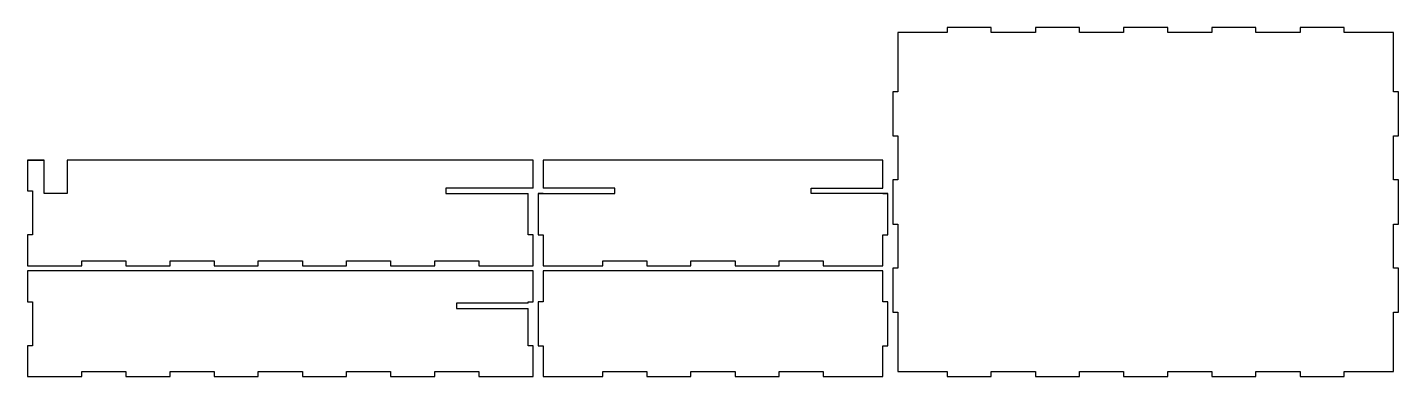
# Model space of a CAD drawing. Header units: millimetres. Extents: x 0 to 816, y 3 to 211.
import ezdxf

# ---------------------------------------------------------------- set-up
doc = ezdxf.new("R2010")
doc.units = ezdxf.units.MM
doc.header["$MEASUREMENT"] = 0
doc.layers.get('0').update_dxf_attribs({"linetype": 'CONTINUOUS'})
for name, color, linetype in [('back_outsideCutPath', 7, 'CONTINUOUS'), ('bottom_outsideCutPath', 7, 'CONTINUOUS'), ('front_outsideCutPath', 7, 'CONTINUOUS'), ('left_outsideCutPath', 7, 'CONTINUOUS'), ('right_outsideCutPath', 7, 'CONTINUOUS')]:
    doc.layers.add(name, color=color, linetype=linetype)

msp = doc.modelspace()

# ---------------------------------------------------------------- linework, layer by layer
at = {"linetype": 'Continuous'}
for p, q in [((0, 132), (10, 132)), ((307, 112), (304, 112)), ((509, 112), (512, 112))]:
    msp.add_line(p, q, dxfattribs=at)
for points in [[(23.7, 132), (23.7, 112), (10, 112), (10, 132)], [(301, 115.2), (249, 115.2), (249, 112), (298, 112)], [(304, 112), (349.6, 112), (349.6, 115.2), (307, 115.2)], [(512, 112), (466.4, 112), (466.4, 115.2), (509, 115.2)], [(298, 46.7), (255.4, 46.7), (255.4, 43.5), (298, 43.5)]]:
    msp.add_lwpolyline(points, dxfattribs=at)
at = {"layer": 'back_outsideCutPath'}
for p, q in [((0, 132), (0, 113.625)), ((10, 132), (0, 132)), ((301, 132), (23.7, 132)), ((301, 115.2), (301, 132)), ((0, 113.625), (3, 113.625)), ((3, 113.625), (3, 87.375)), ((298, 87.375), (298, 112)), ((3, 87.375), (0, 87.375)), ((0, 87.375), (0, 69)), ((301, 87.375), (298, 87.375)), ((301, 69), (301, 87.375)), ((0, 69), (32.375, 69)), ((32.375, 69), (32.375, 72)), ((32.375, 72), (58.625, 72)), ((58.625, 72), (58.625, 69)), ((58.625, 69), (84.875, 69)), ((84.875, 69), (84.875, 72)), ((84.875, 72), (111.125, 72)), ((111.125, 72), (111.125, 69)), ((111.125, 69), (137.375, 69)), ((137.375, 69), (137.375, 72)), ((137.375, 72), (163.625, 72)), ((163.625, 72), (163.625, 69)), ((163.625, 69), (189.875, 69)), ((189.875, 69), (189.875, 72)), ((189.875, 72), (216.125, 72)), ((216.125, 72), (216.125, 69)), ((216.125, 69), (242.375, 69)), ((242.375, 69), (242.375, 72)), ((242.375, 72), (268.625, 72)), ((268.625, 72), (268.625, 69)), ((268.625, 69), (301, 69))]:
    msp.add_line(p, q, dxfattribs=at)
at = {"layer": 'bottom_outsideCutPath'}
for p, q in [((518, 208), (518, 172.625)), ((547.375, 208), (518, 208)), ((573.625, 211), (547.375, 211)), ((547.375, 211), (547.375, 208)), ((573.625, 208), (573.625, 211)), ((599.875, 208), (573.625, 208)), ((626.125, 211), (599.875, 211)), ((599.875, 211), (599.875, 208)), ((626.125, 208), (626.125, 211)), ((652.375, 208), (626.125, 208)), ((678.625, 211), (652.375, 211)), ((652.375, 211), (652.375, 208)), ((678.625, 208), (678.625, 211)), ((704.875, 208), (678.625, 208)), ((731.125, 211), (704.875, 211)), ((704.875, 211), (704.875, 208)), ((731.125, 208), (731.125, 211)), ((757.375, 208), (731.125, 208)), ((783.625, 211), (757.375, 211)), ((757.375, 211), (757.375, 208)), ((783.625, 208), (783.625, 211)), ((813, 208), (783.625, 208)), ((813, 198.875), (813, 208)), ((813, 172.625), (813, 198.875)), ((518, 172.625), (515, 172.625)), ((515, 172.625), (515, 146.375)), ((816, 172.625), (813, 172.625)), ((816, 146.375), (816, 172.625)), ((515, 146.375), (518, 146.375)), ((518, 146.375), (518, 120.125)), ((813, 120.125), (813, 146.375)), ((813, 146.375), (816, 146.375)), ((518, 120.125), (515, 120.125)), ((515, 120.125), (515, 93.875)), ((816, 120.125), (813, 120.125)), ((816, 93.875), (816, 120.125)), ((515, 93.875), (518, 93.875)), ((518, 93.875), (518, 67.625)), ((813, 67.625), (813, 93.875)), ((813, 93.875), (816, 93.875)), ((518, 67.625), (515, 67.625)), ((515, 67.625), (515, 41.375)), ((816, 67.625), (813, 67.625)), ((816, 41.375), (816, 67.625)), ((515, 41.375), (518, 41.375)), ((518, 41.375), (518, 15.125)), ((813, 6), (813, 41.375)), ((813, 41.375), (816, 41.375)), ((518, 15.125), (518, 6)), ((518, 6), (547.375, 6)), ((547.375, 6), (547.375, 3)), ((547.375, 3), (573.625, 3)), ((573.625, 3), (573.625, 6)), ((573.625, 6), (599.875, 6)), ((599.875, 6), (599.875, 3)), ((599.875, 3), (626.125, 3)), ((626.125, 3), (626.125, 6)), ((626.125, 6), (652.375, 6)), ((652.375, 6), (652.375, 3)), ((652.375, 3), (678.625, 3)), ((678.625, 3), (678.625, 6)), ((678.625, 6), (704.875, 6)), ((704.875, 6), (704.875, 3)), ((704.875, 3), (731.125, 3)), ((731.125, 3), (731.125, 6)), ((731.125, 6), (757.375, 6)), ((757.375, 6), (757.375, 3)), ((757.375, 3), (783.625, 3)), ((783.625, 3), (783.625, 6)), ((783.625, 6), (813, 6))]:
    msp.add_line(p, q, dxfattribs=at)
at = {"layer": 'front_outsideCutPath'}
msp.add_lwpolyline([(298, 46.7), (298, 47.625), (301, 47.625), (301, 66), (0, 66), (0, 47.625), (3, 47.625), (3, 21.375), (0, 21.375), (0, 3), (32.375, 3), (32.375, 6), (58.625, 6), (58.625, 3), (84.875, 3), (84.875, 6), (111.125, 6), (111.125, 3), (137.375, 3), (137.375, 6), (163.625, 6), (163.625, 3), (189.875, 3), (189.875, 6), (216.125, 6), (216.125, 3), (242.375, 3), (242.375, 6), (268.625, 6), (268.625, 3), (301, 3), (301, 21.375), (298, 21.375), (298, 43.5)], dxfattribs=at)
at = {"layer": 'left_outsideCutPath'}
for p, q in [((509, 47.625), (509, 66)), ((512, 47.625), (509, 47.625)), ((512, 21.375), (512, 47.625)), ((509, 3), (509, 21.375)), ((509, 21.375), (512, 21.375)), ((499.875, 3), (509, 3))]:
    msp.add_line(p, q, dxfattribs=at)
msp.add_lwpolyline([(509, 66), (307, 66), (307, 47.625), (304, 47.625), (304, 21.375), (307, 21.375), (307, 3), (342.375, 3), (342.375, 6), (368.625, 6), (368.625, 3), (394.875, 3), (394.875, 6), (421.125, 6), (421.125, 3), (447.375, 3), (447.375, 6), (473.625, 6), (473.625, 3), (499.875, 3)], dxfattribs=at)
at = {"layer": 'right_outsideCutPath'}
for p, q in [((509, 115.2), (509, 132)), ((512, 87.375), (512, 112)), ((509, 69), (509, 87.375)), ((509, 87.375), (512, 87.375)), ((499.875, 69), (509, 69))]:
    msp.add_line(p, q, dxfattribs=at)
for points in [[(509, 132), (307, 132), (307, 115.2)], [(304, 112), (304, 87.375), (307, 87.375), (307, 69), (342.375, 69), (342.375, 72), (368.625, 72), (368.625, 69), (394.875, 69), (394.875, 72), (421.125, 72), (421.125, 69), (447.375, 69), (447.375, 72), (473.625, 72), (473.625, 69), (499.875, 69)]]:
    msp.add_lwpolyline(points, dxfattribs=at)

doc.saveas('drawing.dxf')
